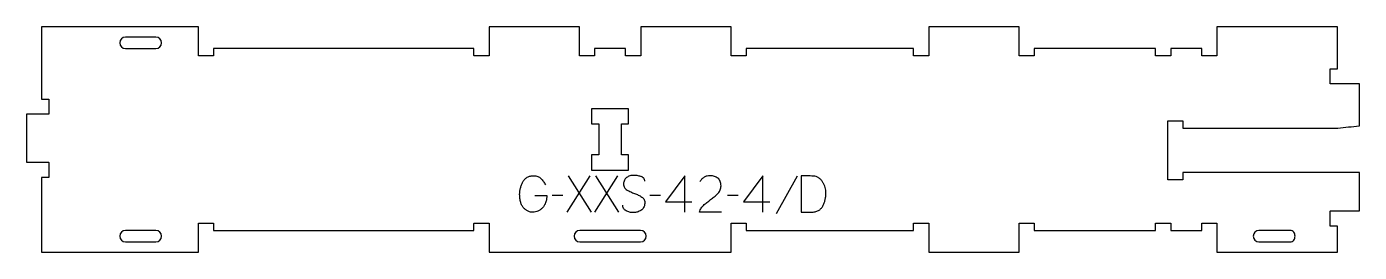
# Model space of a CAD drawing. Extents: x 0 to 1099, y 0 to 186.
import ezdxf

# ---------------------------------------------------------------- set-up
doc = ezdxf.new("R2010")
doc.units = 0
for name, color, linetype in [('1_ANYTOOL_1MMDEEP_LABELS_S', 2, 'CONTINUOUS'), ('3_ANYTOOL_CUTTHROUGH_INSID', 4, 'CONTINUOUS'), ('4_ANYTOOL_CUTTHROUGH_OUTSI', 5, 'CONTINUOUS')]:
    doc.layers.add(name, color=color, linetype=linetype)

msp = doc.modelspace()

# ---------------------------------------------------------------- linework, layer by layer
at = {"layer": '1_ANYTOOL_1MMDEEP_LABELS_S'}
for p, q in [((464.351586, 62.936768), (445.451586, 32.936768)), ((465.594443, 32.936768), (446.651586, 62.936768)), ((487.065872, 62.936768), (468.165872, 32.936768)), ((488.308729, 32.936768), (469.365872, 62.936768)), ((635.180158, 62.465339), (617.994443, 31.693911)), ((442.023015, 46.822482), (433.237301, 46.736768)), ((522.508729, 46.822482), (513.723015, 46.736768)), ((586.708729, 46.822482), (577.923015, 46.736768)), ((526.794443, 41.593911), (548.565872, 41.593911)), ((590.994443, 41.593911), (612.765872, 41.593911))]:
    msp.add_line(p, q, dxfattribs=at)
for points in [[(419.137301, 46.736768), (428.908729, 46.693911, -0.031732), (428.640618, 43.686509, -0.048764), (427.896229, 40.768911, -0.050291), (426.786516, 38.458403, -0.060119), (425.201586, 36.451054, -0.036578), (423.469567, 34.964637, -0.050793), (421.510515, 33.804625, -0.051881), (419.557498, 33.13688, -0.053919), (417.508729, 32.893911, -0.055881), (415.473582, 33.100855, -0.055271), (413.533729, 33.751054, -0.05403), (411.607753, 34.910247, -0.038531), (409.923015, 36.408196, -0.067281), (408.375301, 38.519211, -0.049165), (407.351586, 40.940339, -0.047412), (406.67866, 44.144258, -0.028075), (406.494443, 47.422482, -0.03109), (406.66197, 50.114062, -0.031496), (407.164086, 52.763554, -0.031425), (408.014959, 55.391798, -0.02824), (409.173015, 57.901054, -0.064555), (410.701818, 60.052578, -0.078906), (412.767658, 61.677839, -0.076878), (415.391259, 62.652389, -0.050594), (418.194443, 62.936768, -0.039946), (419.854004, 62.803971, -0.052714), (421.456943, 62.368911, -0.053511), (422.840141, 61.653576, -0.05153), (424.044443, 60.665339, -0.040443), (426.084667, 58.242198, -0.04035), (427.708729, 55.522482)], [(509.694443, 58.351054, 0.071867), (509.50133, 59.68766, 0.100684), (508.874801, 60.868911, 0.047558), (508.400247, 61.345361, 0.038563), (507.850247, 61.734089, 0.037928), (507.153059, 62.081557, 0.026634), (506.415872, 62.336768, 0.028461), (503.392539, 63.022751, 0.041577), (500.308729, 63.279625, 0.036938), (498.806369, 63.168485, 0.041531), (497.340872, 62.824268, 0.041583), (495.963495, 62.247059, 0.038125), (494.694443, 61.458196, 0.057611), (493.624291, 60.466292, 0.065808), (492.830158, 59.245696, 0.06469), (492.352662, 57.786142, 0.046778), (492.208729, 56.251054, 0.052235), (492.371085, 54.701211, 0.075448), (492.915872, 53.251054, 0.076671), (493.831964, 52.078001, 0.061023), (495.037301, 51.193911, 0.021951), (498.066155, 49.666565, 0.018213), (501.208729, 48.386768, -0.02405), (504.310214, 47.081306, -0.02981), (507.251586, 45.451054, -0.068439), (508.392888, 44.485123, -0.079282), (509.201586, 43.233196, -0.076308), (509.626586, 41.654514, -0.047772), (509.651586, 40.008196, -0.046243), (509.358352, 38.327237, -0.06359), (508.708729, 36.756411, -0.064671), (507.735905, 35.472222, -0.057073), (506.480158, 34.458196, -0.067522), (503.511849, 33.095286, -0.070793), (500.287301, 32.593911, -0.064027), (497.148285, 32.956426, -0.070447), (494.223015, 34.136768, -0.054374), (493.064597, 34.986401, -0.074742), (492.165872, 36.097482, -0.075199), (491.642865, 37.403861, -0.057737), (491.480158, 38.808196)], [(572.994443, 32.979625), (554.694443, 33.022482, -0.034491), (555.357221, 34.769814, -0.037732), (556.264086, 36.402839, -0.037744), (557.403381, 37.877475, -0.03482), (558.744443, 39.172482, -0.00859), (561.703668, 41.571065, -0.008791), (564.744443, 43.865339, 0.020588), (567.563732, 46.098782, 0.025206), (570.165872, 48.579625, 0.046908), (571.186467, 49.880867, 0.051091), (571.933729, 51.354625, 0.050722), (572.382462, 53.0028, 0.041139), (572.523015, 54.708196, 0.039396), (572.38037, 56.515782, 0.058519), (571.890872, 58.254625, 0.060358), (571.100314, 59.661741, 0.061397), (569.994443, 60.836768, 0.048006), (568.638486, 61.758727, 0.045901), (567.133729, 62.411768, 0.045216), (565.393668, 62.814327, 0.034258), (563.608729, 62.936768, 0.055622), (560.974159, 62.642781, 0.079896), (558.530158, 61.661768, 0.080617), (556.56077, 59.996068, 0.060287), (555.123015, 57.836768)]]:
    msp.add_lwpolyline(points, format="xyb", dxfattribs=at)
for points in [[(542.780158, 32.936768), (542.823015, 62.979625), (526.794443, 41.593911)], [(606.980158, 32.936768), (607.023015, 62.979625), (590.994443, 41.593911)]]:
    msp.add_lwpolyline(points, dxfattribs=at)
msp.add_lwpolyline([(638.608729, 62.936768), (638.608729, 32.936768), (647.137301, 33.022482, 0.046402), (650.043675, 33.330658, 0.07465), (652.773015, 34.318911, 0.077785), (654.856, 35.907933, 0.06915), (656.394443, 38.036768, 0.029998), (657.531969, 40.532084, 0.031416), (658.355158, 43.147482, 0.031395), (658.847802, 45.864805, 0.029153), (659.008729, 48.622482, 0.03275), (658.856249, 50.947904, 0.035889), (658.387301, 53.229625, 0.03592), (657.602442, 55.404993, 0.033706), (656.523015, 57.451054, 0.042675), (654.964532, 59.540805, 0.065683), (653.003372, 61.238554, 0.068103), (650.905646, 62.242461, 0.065471), (648.615872, 62.658196, 0.005437), (643.613751, 62.848251, 0.00471)], format="xyb", close=True, dxfattribs=at)
at = {"layer": '3_ANYTOOL_CUTTHROUGH_INSID'}
for points in [[(81.558852, 167.5), (106.558852, 167.5, 1), (106.558852, 177), (81.558852, 177, 1)], [(81.558852, 8.5), (106.558852, 8.5, 1), (106.558852, 18), (81.558852, 18, 1)], [(506.090614, 8.5, 1), (506.090614, 18), (456.090614, 18, 1), (456.090614, 8.5)], [(1016.090614, 8.5), (1041.830963, 8.5, 0.12263), (1043.486053, 8.912125, 0.106401), (1044.800229, 10.019238, 0.09127), (1045.587277, 11.543392, 0.148392), (1045.587277, 14.956608, 0.09127), (1044.800229, 16.480762, 0.106401), (1043.486053, 17.587875, 0.12263), (1041.830963, 18), (1016.090614, 18, 1)]]:
    msp.add_lwpolyline(points, format="xyb", close=True, dxfattribs=at)
msp.add_lwpolyline([(490.340614, 105.544253), (496.340614, 105.544253), (496.340614, 118.044253), (465.840614, 118.044253), (465.840614, 105.544253), (471.840614, 105.544253), (471.840614, 80.044253), (465.840614, 80.044253), (465.840614, 67.544253), (496.340614, 67.544253), (496.340614, 80.044253), (490.340614, 80.044253)], close=True, dxfattribs=at)
at = {"layer": '4_ANYTOOL_CUTTHROUGH_OUTSI'}
msp.add_lwpolyline([(368.840614, 18), (368.840614, 23.75, -0.414214), (369.090614, 24), (381.090614, 24, -0.414214), (381.340614, 23.75), (381.340614, 0), (580.840614, 0), (580.840614, 23.75, -0.414214), (581.090614, 24), (593.090614, 24, -0.414214), (593.340614, 23.75), (593.340614, 18), (731.340614, 18), (731.340614, 23.75, -0.414214), (731.590614, 24), (743.590614, 24, -0.414214), (743.840614, 23.75), (743.840614, 0), (818.340614, 0), (818.340614, 23.75, -0.414214), (818.590614, 24), (830.590614, 24, -0.414214), (830.840614, 23.75), (830.840614, 18), (930.840614, 18), (930.840614, 23.75, -0.414214), (931.090614, 24), (943.090614, 24, -0.414214), (943.340614, 23.75), (943.340614, 18), (968.840614, 18), (968.840614, 23.75, -0.414214), (969.090614, 24), (981.090614, 24, -0.414214), (981.340614, 23.75), (981.340614, 0), (1080.840614, 0), (1080.840614, 21.5), (1075.090614, 21.5, -0.414214), (1074.840614, 21.75), (1074.840614, 33.75, -0.414214), (1075.090614, 34), (1098.840614, 34), (1098.840614, 65.588506), (953.340631, 65.588506), (953.340631, 59.838506, -0.414214), (953.090631, 59.588506), (941.090631, 59.588506, -0.414214), (940.840631, 59.838506), (940.840631, 65.838506), (940.840631, 101.838506), (940.840631, 107.838506, -0.414214), (941.090631, 108.088506), (953.090631, 108.088506, -0.414214), (953.340631, 107.838506), (953.340631, 102.088506), (1081.09054, 102.089201, -0.00002), (1098.840614, 103.974857), (1098.840614, 138.5), (1075.090614, 138.5, -0.414214), (1074.840614, 138.75), (1074.840614, 150.75, -0.414214), (1075.090614, 151), (1080.840614, 151), (1080.840614, 185.5), (981.340614, 185.5), (981.340614, 161.75, -0.414214), (981.090614, 161.5), (969.090614, 161.5, -0.414214), (968.840614, 161.75), (968.840614, 167.5), (943.340614, 167.5), (943.340614, 161.75, -0.414214), (943.090614, 161.5), (931.090614, 161.5, -0.414214), (930.840614, 161.75), (930.840614, 167.5), (830.840614, 167.5), (830.840614, 161.75, -0.414214), (830.590614, 161.5), (818.590614, 161.5, -0.414214), (818.340614, 161.75), (818.340614, 185.5), (743.840614, 185.5), (743.840614, 161.75, -0.414214), (743.590614, 161.5), (731.590614, 161.5, -0.414214), (731.340614, 161.75), (731.340614, 167.5), (593.340614, 167.5), (593.340614, 161.75, -0.414214), (593.090614, 161.5), (581.090614, 161.5, -0.414214), (580.840614, 161.75), (580.840614, 185.5), (506.340614, 185.5), (506.340614, 161.75, -0.414214), (506.090614, 161.5), (494.090614, 161.5, -0.414214), (493.840614, 161.75), (493.840614, 167.5), (468.340614, 167.5), (468.340614, 161.75, -0.414214), (468.090614, 161.5), (456.090614, 161.5, -0.414214), (455.840614, 161.75), (455.840614, 185.5), (381.340614, 185.5), (381.340614, 161.75, -0.414214), (381.090614, 161.5), (369.090614, 161.5, -0.414214), (368.840614, 161.75), (368.840614, 167.5), (331.090614, 167.5), (154.078611, 167.5), (154.078611, 161.75, -0.414214), (153.828611, 161.5), (141.828611, 161.5, -0.414214), (141.578611, 161.75), (141.578611, 185.5), (12.3, 185.5), (12.3, 125.999888), (18.05, 125.999888, -0.414214), (18.3, 125.749888), (18.3, 113.749888, -0.414214), (18.05, 113.499888), (0, 113.499888), (0, 73.999746), (18.05, 73.999746, -0.414214), (18.3, 73.749746), (18.3, 61.749746, -0.414214), (18.05, 61.499746), (12.3, 61.499746), (12.3, 0), (141.578611, 0), (141.578611, 23.75, -0.414214), (141.828611, 24), (153.828611, 24, -0.414214), (154.078611, 23.75), (154.078611, 18), (331.090614, 18)], format="xyb", close=True, dxfattribs=at)

doc.saveas('drawing.dxf')
